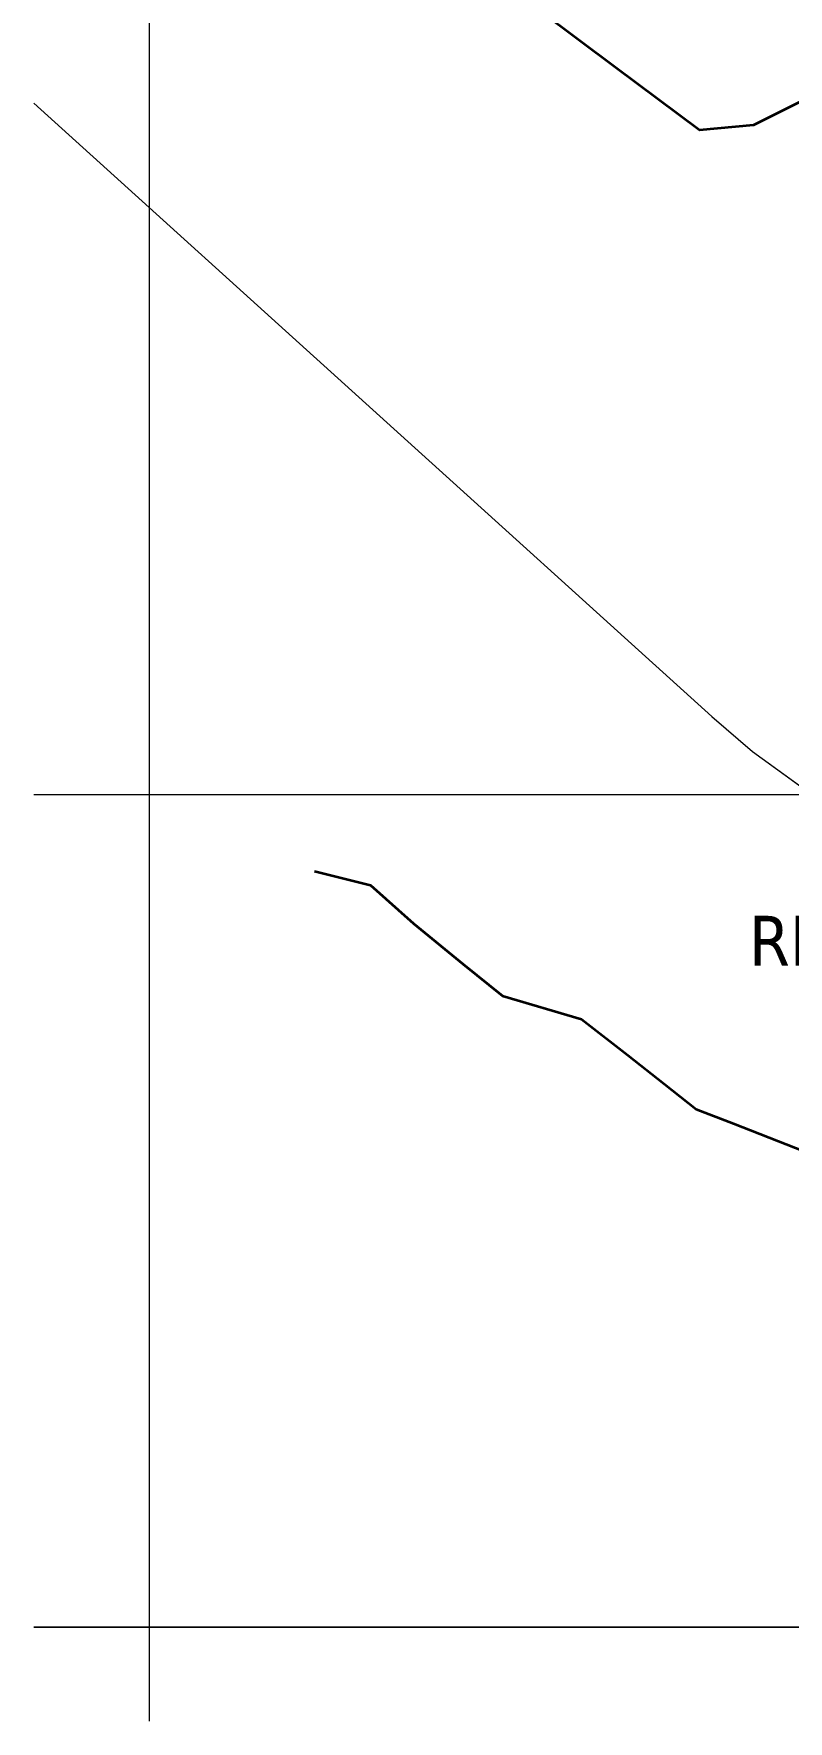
# Model space of a CAD drawing. Header units: metres. Extents: x -207 to 246, y -187 to 169.
# Drawn here: x -207.2 to -161.8, y -186.7 to -85.4 of the extents above; entities that cross this region are included whole.
import ezdxf

# ---------------------------------------------------------------- set-up
doc = ezdxf.new("R2010")
doc.units = ezdxf.units.M
for name, color, linetype, lineweight in [('C-TOPO', 7, 'Continuous', 9), ('G-ANNO-TEXT', 7, 'Continuous', 9), ('grilla', 7, 'Continuous', 9), ('linea costa', 7, 'Continuous', 35)]:
    doc.layers.add(name, color=color, linetype=linetype, lineweight=lineweight)
doc.layers.add('PR10-ARQ-PL-001-Emplazamiento-C-1_dwg', color=7, linetype='Continuous', lineweight=9, true_color=0x767676)
doc.styles.add('Tahoma', font='tahoma.ttf', dxfattribs={"height": 3})

# ---------------------------------------------------------------- blocks, each defined once
blk = doc.blocks.new('PR10-ARQ-PL-001-Emplazamiento-C-1_dwg-674643-PLANTA SUPERFICIES')
at = {"layer": 'C-TOPO', "flags": 128}
for points in [[(-207.18, -89.55), (-166.44, -126.38), (-164, -128.49), (-128, -154.56), (-124.5, -156.68), (-116.44, -160.59), (-109.04, -163.78), (-99.17, -167.8), (-85.62, -167.8), (-82.15, -167.8), (-79.42, -167.8), (-76.92, -167.8), (-74.25, -167.8), (-71.37, -167.8), (-68.22, -167.8)], [(-158.43, -88.12), (-162.51, -90.16), (-163.55, -90.68), (-163.94, -90.88), (-165.23, -91), (-166.55, -91.12), (-166.95, -91.16), (-167.17, -91.18), (-167.62, -90.84), (-172.09, -87.5), (-172.23, -87.4), (-173.64, -86.35), (-176.75, -84.02)], [(-176.75, -84.02), (-173.64, -86.35), (-172.23, -87.4), (-172.09, -87.5), (-167.62, -90.84), (-167.17, -91.18), (-166.95, -91.16), (-166.55, -91.12), (-165.23, -91), (-163.94, -90.88), (-163.55, -90.68), (-162.51, -90.16), (-158.43, -88.12)]]:
    blk.add_lwpolyline(points, dxfattribs=at)
at = {"layer": 'grilla'}
for p, q in [((-200.26, 166.26), (-200.26, -186.74)), ((-207.18, -131.08), (-65.11, -131.08))]:
    blk.add_line(p, q, dxfattribs=at)
at = {"layer": 'grilla', "flags": 128}
blk.add_lwpolyline([(240.53, -181.08), (-207.19, -181.08)], close=True, dxfattribs=at)
at = {"layer": 'linea costa', "flags": 128}
for points in [[(-158.43, -88.12), (-163.94, -90.88), (-167.17, -91.18), (-172.23, -87.4), (-176.75, -84.02)], [(-190.31, -135.67), (-186.95, -136.53), (-184.36, -138.83), (-181.38, -141.26), (-179.02, -143.17), (-174.27, -144.56), (-171.49, -146.74), (-169.3, -148.46), (-167.37, -149.97), (-165.14, -150.84), (-163.56, -151.45), (-160.84, -152.51)]]:
    blk.add_lwpolyline(points, dxfattribs=at)
at = {"layer": 'G-ANNO-TEXT', "lineweight": 18, "insert": (-164.2, -138.36), "char_height": 3, "width": 25.2183, "attachment_point": 1, "line_spacing_factor": 0.994306, "style": 'Tahoma'}
blk.add_mtext('RIO RAHUE', dxfattribs=at)

msp = doc.modelspace()

# ---------------------------------------------------------------- linework, layer by layer
at = {"layer": 'C-TOPO'}
for p, q in [((-173.64, -86.35), (-176.75, -84.02)), ((-176.75, -84.02), (-173.64, -86.35)), ((-172.23, -87.4), (-173.64, -86.35)), ((-173.64, -86.35), (-172.23, -87.4)), ((-172.09, -87.5), (-172.23, -87.4)), ((-172.23, -87.4), (-172.09, -87.5)), ((-167.62, -90.84), (-172.09, -87.5)), ((-172.09, -87.5), (-167.62, -90.84)), ((-158.43, -88.12), (-162.51, -90.16)), ((-162.51, -90.16), (-158.43, -88.12)), ((-207.18, -89.55), (-166.44, -126.38)), ((-162.51, -90.16), (-163.55, -90.68)), ((-163.55, -90.68), (-162.51, -90.16)), ((-167.17, -91.18), (-167.62, -90.84)), ((-167.62, -90.84), (-167.17, -91.18)), ((-166.95, -91.16), (-167.17, -91.18)), ((-167.17, -91.18), (-166.95, -91.16)), ((-166.55, -91.12), (-166.95, -91.16)), ((-166.95, -91.16), (-166.55, -91.12)), ((-165.23, -91), (-166.55, -91.12)), ((-166.55, -91.12), (-165.23, -91)), ((-163.94, -90.88), (-165.23, -91)), ((-165.23, -91), (-163.94, -90.88)), ((-163.55, -90.68), (-163.94, -90.88)), ((-163.94, -90.88), (-163.55, -90.68)), ((-166.44, -126.38), (-164, -128.49)), ((-164, -128.49), (-128, -154.56))]:
    msp.add_line(p, q, dxfattribs=at)

# ---------------------------------------------------------------- block references
at = {"layer": 'PR10-ARQ-PL-001-Emplazamiento-C-1_dwg', "color": 7}
msp.add_blockref('PR10-ARQ-PL-001-Emplazamiento-C-1_dwg-674643-PLANTA SUPERFICIES', (0, 0), dxfattribs=at)

doc.saveas('drawing.dxf')
